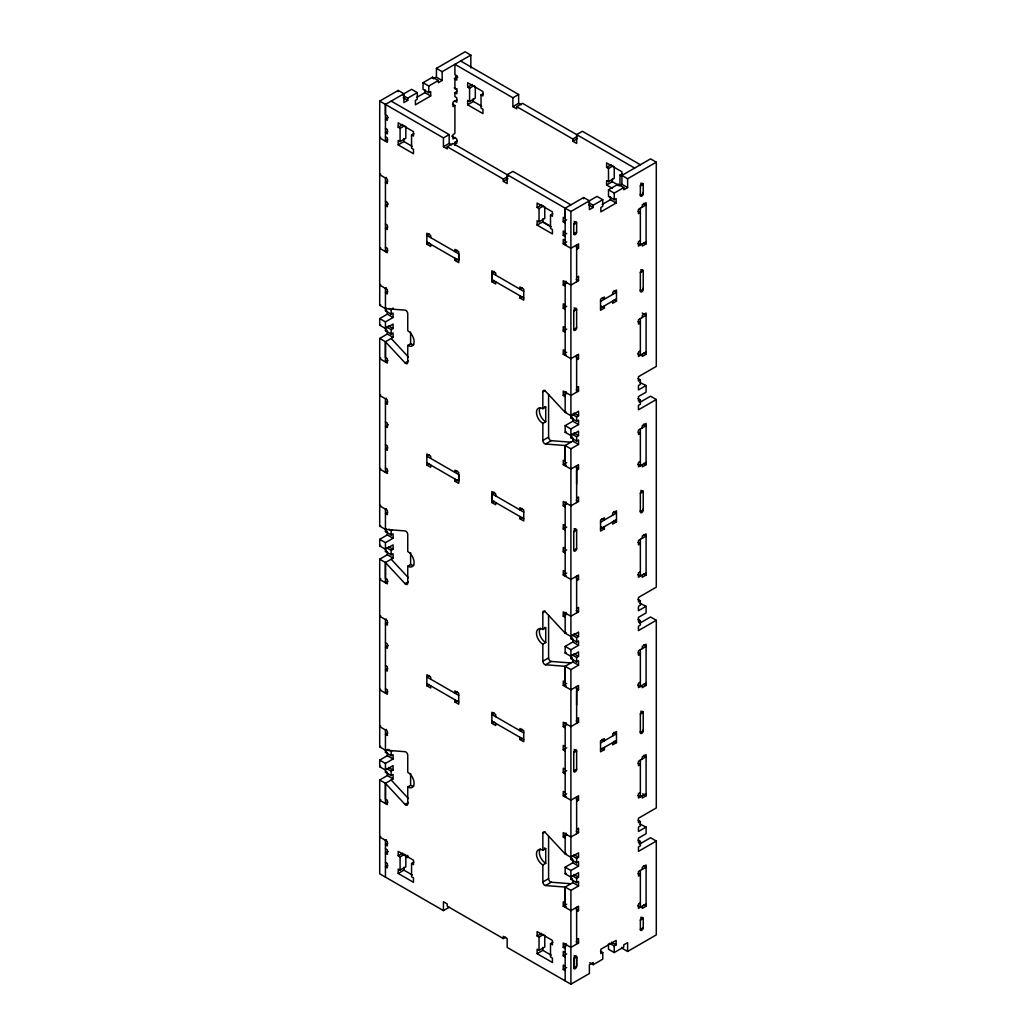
<?xml version="1.0" encoding="UTF-8"?>
<svg xmlns="http://www.w3.org/2000/svg" width="1036" height="1036" viewBox="0 0 1036 1036"><rect width="100%" height="100%" fill="white"/><g stroke="black" fill="none" stroke-linecap="round" stroke-linejoin="round"><path stroke-width="1.5" d="M386.389 729.396L385.444 729.94L385.444 752.395L391.168 755.697L393.084 754.596L393.084 759.012L385.444 763.428L385.444 772.26L391.168 775.575L393.084 774.462L393.084 778.878L385.444 783.294L385.444 799.119L387.347 800.219L387.347 804.635L379.707 800.219L380.782 799.598M386.389 508.611L385.444 509.168L385.444 531.61L391.168 534.926L393.084 533.825L393.084 538.241L385.444 542.657L385.444 551.489L391.168 554.791L393.084 553.69L393.084 558.106L385.444 562.522L385.444 578.347L387.347 579.448L387.347 583.864L379.707 579.448L380.782 578.826M386.389 287.84L385.444 288.396L385.444 310.839L391.168 314.154L393.084 313.053L393.084 317.469L385.444 321.885L385.444 330.704L391.168 334.019L393.084 332.919L393.084 337.335L385.444 341.75L385.444 357.575L387.347 358.676L387.347 363.092L379.707 358.676L380.782 358.055M470.836 67.975L470.836 55.115L442.165 71.665L442.165 80.497L438.332 82.712L438.332 80.497L432.595 77.195L423.038 82.712L423.038 89.329L428.774 92.644L430.691 91.544L430.691 95.959L415.397 104.791L415.397 100.375L417.301 99.262L417.301 92.644L411.564 89.329L385.444 104.416L385.444 114.724L387.347 115.825L387.347 120.241L385.444 119.14L388.306 117.482M494.418 492.242L491.867 493.719L491.867 500.336L523.737 518.738M494.418 271.471L491.867 272.934L491.867 279.565L523.737 297.967M449.171 907.303L443.434 910.605L379.707 873.814L379.707 779.991L385.444 783.294L405.076 804.454A2.707 1.567 60 0 0 407.744 803.975L407.744 786.971A9.013 5.206 60 0 0 414.115 783.294A9.013 5.206 60 0 0 407.744 772.26L407.744 755.257A2.707 1.567 60 0 0 405.076 751.696L385.444 750.181L379.707 746.865L379.707 559.207L385.444 562.522L405.076 583.682A2.707 1.567 60 0 0 407.744 583.203L407.744 566.2A9.013 5.206 60 0 0 414.115 562.522A9.013 5.206 60 0 0 407.744 551.489L407.744 534.485A2.707 1.567 60 0 0 405.076 530.924L385.444 529.409L379.707 526.094L379.707 338.435L385.444 341.75L405.076 362.911A2.707 1.567 60 0 0 407.744 362.432L407.744 345.428A9.013 5.206 60 0 0 414.115 341.75A9.013 5.206 60 0 0 407.744 330.704L407.744 313.714A2.707 1.567 60 0 0 405.076 310.14L385.444 308.637L379.707 305.322L379.707 101.101L443.434 137.905L443.434 146.736L447.254 148.938L447.254 146.736L452.991 143.421L570.901 211.486L570.901 417.909L576.638 421.225L578.541 420.124L578.541 424.54L570.901 428.956L570.901 437.788L576.638 441.09L578.541 439.989L578.541 444.405L570.901 448.821L570.901 638.694L576.638 641.996L578.541 640.895L578.541 645.311L570.901 649.727L570.901 658.559L576.638 661.875L578.541 660.761L578.541 665.177L570.901 669.593L570.901 859.466L576.638 862.781L578.541 861.667L578.541 866.083L570.901 870.499L570.901 879.331L576.638 882.646L578.541 881.545L578.541 885.961L572.804 882.646L565.164 887.062L565.164 902.887L563.247 901.773L563.247 906.189L570.901 910.605L578.541 906.189L578.541 910.605L576.638 911.719M578.541 665.177L572.804 661.875L565.164 666.29L565.164 682.102L563.247 681.002L563.247 685.418L570.901 689.834L578.541 685.418L578.541 689.834L576.638 690.934L576.638 723.322M578.541 444.405L572.804 441.09L565.164 445.506L565.164 461.331L563.247 460.23L563.247 464.646L570.901 469.062L578.541 464.646L578.541 469.062L576.638 470.163L576.638 502.551M621.885 947.318L621.885 948.147L627.622 951.449L656.293 934.899L656.293 841.064L638.448 851.372L638.448 846.956L640.365 845.855L640.365 841.439L638.448 842.54L638.448 838.124L646.101 833.708L646.101 827.078L638.448 831.494L638.448 827.078L640.365 825.977L640.365 821.561L638.448 822.662L638.448 818.246L656.293 807.95L656.293 620.292L638.448 630.6L638.448 626.184L640.365 625.071L640.365 620.655L638.448 621.768L638.448 617.352L646.101 612.936L646.101 606.306L638.448 610.722L638.448 606.306L640.365 605.205L640.365 600.789L638.448 601.89L638.448 597.474L656.293 587.179L656.293 399.52L638.448 409.816L638.448 405.4L640.365 404.299L640.365 399.883L638.448 400.984L638.448 396.568L646.101 392.152L646.101 385.534L638.448 389.95L638.448 385.534L640.365 384.434L640.365 380.018L638.448 381.118L638.448 376.703L656.293 366.407L656.293 162.186L627.622 178.749L627.622 187.568L623.789 189.782L623.789 187.568L618.065 184.266L608.495 189.782L608.495 196.4L614.231 199.715L616.148 198.614L616.148 203.03L600.854 211.862L600.854 207.446L602.758 206.345L602.758 199.715L593.201 205.232L593.201 207.446L589.38 209.648L589.38 200.816L583.644 197.513L565.164 208.184L565.164 218.479L563.247 217.379L563.247 221.795L565.164 222.895M576.638 956.966L576.638 966.174L573.763 967.831L573.763 958.624A2.033 1.165 -60 0 1 575.2 956.137A2.033 1.165 -60 0 1 576.638 956.966L576.638 966.446A1.528 0.881 -60 0 1 576.392 967.365L575.977 967.987A2.409 1.399 -60 0 1 574.553 968.88L574.009 968.738A1.528 0.881 -60 0 1 573.763 968.103L573.763 958.624L576.638 956.966L574.086 955.503M576.638 704.92L576.638 686.518M576.638 484.149L576.638 465.747M640.365 731.364L640.365 732.517A2.033 1.165 -60.1 0 0 641.802 733.346A2.033 1.165 -60.1 0 0 643.226 730.859L643.226 729.707M640.365 510.593L640.365 511.745A2.033 1.165 -60.1 0 0 641.802 512.574A2.033 1.165 -60.1 0 0 643.226 510.088L643.226 508.935M640.365 289.821L640.365 290.974A2.033 1.165 -60.1 0 0 641.802 291.802A2.033 1.165 -60.1 0 0 643.226 289.316L643.226 288.163M640.365 194.185L640.365 195.299A2.033 1.165 -60.1 0 0 641.802 196.128A2.033 1.165 -60.1 0 0 643.226 193.641L643.226 192.528M379.707 101.101L398.187 90.43L403.923 93.745L403.923 102.577L407.744 100.375L407.744 98.161L417.301 92.644M442.165 80.497L436.428 77.195L436.428 68.363L465.099 51.8L470.836 55.115M433.553 78.84L436.428 77.195M423.038 82.712L428.774 86.014L438.332 80.497M416.614 97.462L424.954 92.644L430.691 95.959M387.736 131.43L385.444 132.75L387.347 133.851L387.347 129.435L385.444 128.334M454.273 100.738L456.811 102.214L456.811 97.798L454.908 96.685L454.908 92.644L457.2 91.323M380.652 137.348L379.707 137.905L387.347 142.321L387.347 137.905L385.444 136.791M405.827 126.496L405.827 138.267L400.09 141.582L398.187 140.482L398.187 144.898L413.481 153.729L413.481 149.313L411.564 148.2L411.564 134.952L413.481 136.066L413.481 131.65L398.187 122.818L398.187 127.234L402.771 124.579M475.304 86.389L475.304 98.161L469.567 101.476L467.65 100.375L467.65 104.791L482.944 113.61L482.944 109.194L481.041 108.094L481.041 94.846L482.944 95.959L482.944 91.544L467.65 82.712L467.65 87.128L472.235 84.473M398.187 127.234L400.09 128.334L404.688 125.68M467.65 87.128L469.567 88.228L474.151 85.574M387.827 139.834L385.444 141.207L385.444 104.416M456.811 100L452.991 102.214L452.991 106.63L454.908 105.517L454.908 133.489L452.991 134.589L452.991 139.005L455.542 137.529M411.564 134.952L413.856 133.631M481.041 94.846L483.333 93.525M398.187 144.898L403.923 141.582L412.263 146.4M467.65 104.791L473.387 101.476L481.727 106.294M380.652 174.139L379.707 174.696L387.347 179.111L387.347 183.527L385.444 182.427L387.736 181.093M443.434 137.905L449.171 134.589L449.171 143.421L443.434 146.736M512.898 97.798L518.635 94.483L518.635 103.315L512.898 106.63L512.898 97.798L454.908 64.31L454.908 74.618L456.811 75.719L456.811 80.135L454.273 78.658M386.389 177.454L385.444 178.011L385.444 251.606L387.827 250.22M454.908 145.441L454.908 142.321L457.2 140.987M512.898 106.63L516.731 108.832L516.731 106.63L522.455 103.315L634.628 168.078M388.306 203.95L385.444 205.607L387.347 206.708L387.347 202.292L385.444 201.191M387.736 227.091L385.444 228.412L387.347 229.526L387.347 225.11L385.444 224.009M380.652 247.733L379.707 248.29L387.347 252.706L387.347 248.29L385.444 247.19M447.254 146.736L503.341 179.111L507.925 176.457M516.731 106.63L572.804 139.005L577.402 136.351M503.341 179.111L503.341 181.313L507.925 178.671M572.804 139.005L572.804 141.207L577.402 138.565M429.409 233.942L426.858 235.405L458.728 253.807L458.728 260.424L426.858 242.035M430.691 237.62L430.691 235.405L426.858 233.204L426.858 244.237L429.163 242.916M380.652 284.537L379.707 285.081L387.347 289.497L387.347 293.913L385.444 292.812L387.736 291.492M457.2 250.272L454.908 251.606L454.908 249.391L458.728 251.606L458.728 262.639L454.908 260.424L454.908 258.223M544.768 206.708L544.768 218.479L539.031 221.795L537.114 220.694L537.114 225.11L552.421 233.942L552.421 229.526L550.505 228.412L550.505 215.164L552.421 216.278L552.421 211.862L537.114 203.03L537.114 207.446L541.711 204.791M627.622 187.568L621.885 184.266L621.885 171.756L606.591 162.924L606.591 167.34L611.175 164.685M537.114 207.446L539.031 208.547L543.615 205.892M606.591 167.34L608.495 168.441L613.092 165.786M454.908 260.424L457.2 259.104M379.707 305.322L380.652 304.765M385.444 308.637L386.389 308.08M550.505 215.164L552.797 213.843M612.146 188.215L606.591 185.004L606.591 180.588L608.495 181.689L614.231 178.373L614.231 166.602M619.968 185.366L619.968 175.058L622.26 173.737M385.444 310.839L386.519 310.217M537.114 225.11L542.851 221.795L551.204 226.612M606.591 185.004L612.328 181.689L617.883 184.9M388.876 308.417L391.168 309.738L393.084 308.08M386.583 326.962L391.168 329.603L393.084 328.503L393.084 324.087L385.444 328.503L379.707 325.187L379.707 318.57L387.347 314.154L393.084 317.469M570.901 211.486L597.021 196.4L602.758 199.715M619.01 185.923L621.885 184.266M379.707 325.187L380.652 324.644M563.247 221.795L566.692 219.8M608.495 189.782L614.231 193.097L623.789 187.568M602.071 204.532L610.411 199.715L616.148 203.03M385.444 330.704L386.752 329.953M573.763 224.553L576.638 222.895L574.086 221.432M640.365 186.104L643.226 184.447L640.934 183.126M379.707 338.435L387.347 334.019L393.084 337.335M565.164 232.103L563.247 230.989L563.247 235.405L566.692 233.424M573.763 233.747L576.638 232.103L576.638 222.623A1.528 0.881 -60 0 0 576.392 221.989L575.977 221.834A2.409 1.399 -60 0 0 574.553 222.598L574.009 223.362A1.528 0.881 -60 0 0 573.763 224.281L573.763 233.747A2.033 1.165 -60 0 0 575.2 234.576A2.033 1.165 -60 0 0 576.638 232.103M495.7 275.149L495.7 272.934L491.867 270.733L491.867 281.766L494.159 280.445M565.164 240.559L563.247 239.458L563.247 243.874L566.692 241.88M566.122 244.418L565.164 244.975L565.164 208.184M407.744 345.428L410.619 343.771A9.013 5.206 60 0 0 413.727 344.638M576.638 249.391L578.541 248.29L578.541 243.874L570.901 248.29L563.247 243.874M387.943 360.541L385.444 361.991L385.444 341.75M522.209 287.801L519.917 289.135L519.917 286.92L523.737 289.135L523.737 300.168L519.917 297.967L519.917 295.752M405.076 362.911L408.508 360.916M519.917 297.967L522.209 296.633M566.122 281.222L565.164 281.766L565.164 355.361L566.122 354.804M576.638 277.35L578.541 276.249L578.541 280.665L570.901 285.081L563.247 280.665L563.247 285.081L566.692 283.1M640.365 240.559L638.448 241.66L638.448 246.076L646.101 241.66M380.652 394.923L379.707 395.467L387.347 399.883L387.347 404.299L385.444 403.198L387.736 401.877M642.281 207.071L642.281 204.869L646.101 202.655L646.101 243.874L642.281 246.076L642.281 243.874M386.389 398.225L385.444 398.782L385.444 472.377L387.827 470.991M565.164 304.947L563.247 303.846L563.247 308.262L566.692 306.28M573.763 311.02L576.638 309.363A2.033 1.165 -60 0 0 575.2 308.534A2.033 1.165 -60 0 0 573.763 311.02L573.763 329.422A2.033 1.165 -60 0 0 575.2 330.251A2.033 1.165 -60 0 0 576.638 327.764L576.638 309.363L574.086 307.899M640.365 272.572L643.226 270.914L643.226 289.316L640.365 290.974L640.365 272.572A2.033 1.178 -59.9 0 1 641.802 270.085A2.033 1.178 -59.9 0 1 643.239 270.914L640.934 269.593M600.53 301.45L616.459 292.256L613.921 290.792M388.306 424.721L385.444 426.379L387.347 427.48L387.347 423.064L385.444 421.963M600.53 308.08L616.459 298.886M565.164 327.764L563.247 326.664L563.247 331.08L566.692 329.085M604.376 305.866L604.376 308.068L600.543 310.282L600.543 299.236L604.376 297.034L604.376 299.236L602.071 297.915M612.652 294.457L612.652 292.256L616.485 290.041L616.485 301.075L612.652 303.289L612.652 301.075M573.763 329.422L576.638 327.764M387.736 447.863L385.444 449.197L387.347 450.297L387.347 445.881L385.444 444.781M565.164 350.945L563.247 349.844L563.247 354.26L566.692 352.266M380.652 468.505L379.707 469.062L387.347 473.478L387.347 469.062L385.444 467.961M576.638 359.777L578.541 358.676L578.541 354.26L570.901 358.676L563.247 354.26M429.409 454.713L426.858 456.19L458.728 474.579L458.728 481.209L426.858 462.807M570.901 448.821L565.164 445.506L545.532 444.004A2.707 1.567 60 0 1 542.851 440.43L542.851 423.439A9.013 5.206 60 0 1 536.48 412.393A9.013 5.206 60 0 1 542.851 408.715L542.851 391.725L545.156 390.391M430.691 458.391L430.691 456.19L426.858 453.975L426.858 465.009L429.163 463.688M566.122 391.608L565.164 392.152L565.164 412.393L570.901 415.708L578.541 411.292L578.541 415.708L576.638 416.809L572.04 414.167M576.638 387.736L578.541 386.635L578.541 391.051L570.901 395.467L563.247 391.051L563.247 395.467L566.692 393.486M640.365 350.945L638.448 352.046L638.448 356.462L646.101 352.046M542.851 408.715L545.726 407.057L545.726 421.781L542.851 423.439M380.652 505.309L379.707 505.853L387.347 510.269L387.347 514.685L385.444 513.584L387.736 512.263M642.281 317.469L642.281 315.255L646.101 313.053L646.101 354.26L642.281 356.462L642.281 354.26M457.2 471.043L454.908 472.377L454.908 470.163L458.728 472.377L458.728 483.411L454.908 481.209L454.908 478.995M566.122 411.849L565.164 412.393L545.532 391.232A2.707 1.567 60 0 0 542.851 391.725M454.908 481.209L457.2 479.875M379.707 526.094L380.652 525.55M570.901 417.909L572.325 417.081M385.444 529.409L386.389 528.852M572.04 434.032L576.638 436.674L578.541 435.573L578.541 431.157L570.901 435.573L565.164 432.271L565.164 425.641L572.804 421.225L578.541 424.54M639.885 382.504L646.101 385.534M542.851 440.43L548.588 437.114L548.588 394.496M385.444 531.61L386.635 530.924M388.876 529.189L391.168 530.51L392.255 529.888M386.583 547.733L391.168 550.375L393.084 549.274L393.084 544.858L385.444 549.274L379.707 545.959L379.707 539.342L387.347 534.926L393.084 538.241M565.164 432.271L566.122 431.714M545.532 444.004L551.269 440.688L570.901 442.204M379.707 545.959L380.652 545.415M570.901 437.788L572.325 436.959M639.885 402.369L650.556 396.205L656.293 399.52M385.444 551.489L386.519 550.867M379.707 559.207L387.347 554.791L393.084 558.106M495.7 495.92L495.7 493.719L491.867 491.504L491.867 502.551L494.159 501.217M563.247 464.646L566.692 462.665M566.239 465.125L565.164 465.747L565.164 445.506M407.744 566.2L410.619 564.542A9.013 5.206 60 0 0 413.727 565.41M387.943 581.313L385.444 582.763L385.444 562.522M522.209 508.585L519.917 509.906L519.917 507.692L523.737 509.906L523.737 520.94L519.917 518.738L519.917 516.524M405.076 583.682L408.508 581.701M519.917 518.738L522.209 517.404M566.122 501.994L565.164 502.551L565.164 576.133L566.122 575.589M576.638 498.135L578.541 497.021L578.541 501.437L570.901 505.853L563.247 501.437L563.247 505.853L566.692 503.872M640.365 461.331L638.448 462.432L638.448 466.847L646.101 462.432M380.652 615.695L379.707 616.239L387.347 620.655L387.347 625.071L385.444 623.97L387.736 622.649M642.281 427.855L642.281 425.641L646.101 423.439L646.101 464.646L642.281 466.847L642.281 464.646M386.389 619.01L385.444 619.554L385.444 693.149L387.827 691.763M565.164 525.731L563.247 524.617L563.247 529.033L566.692 527.052M573.763 531.792L576.638 530.147A2.033 1.165 -60 0 0 575.2 529.318A2.033 1.165 -60 0 0 573.763 531.792L573.763 550.194A2.033 1.165 -60 0 0 575.2 551.022A2.033 1.165 -60 0 0 576.638 548.536L576.638 530.147L574.086 528.671M640.365 493.343L643.226 491.686L643.226 510.088L640.365 511.745L640.365 493.343A2.033 1.178 -59.9 0 1 641.802 490.87A2.033 1.178 -59.9 0 1 643.239 491.686L640.934 490.365M600.53 522.235L616.459 513.027L613.921 511.564M388.306 645.493L385.444 647.15L387.347 648.251L387.347 643.835L385.444 642.734M600.53 528.852L616.459 519.658M565.164 548.536L563.247 547.435L563.247 551.851L566.692 549.87M604.376 526.638L604.376 528.852L600.543 531.054L600.543 520.02L604.376 517.806L604.376 520.02L602.071 518.686M612.652 515.229L612.652 513.027L616.485 510.813L616.485 521.859L612.652 524.061L612.652 521.859M573.763 550.194L576.638 548.536M387.736 668.647L385.444 669.968L387.347 671.069L387.347 666.653L385.444 665.552M565.164 571.717L563.247 570.616L563.247 575.032L566.692 573.05M380.652 689.29L379.707 689.834L387.347 694.25L387.347 689.834L385.444 688.733M576.638 580.548L578.541 579.448L578.541 575.032L570.901 579.448L563.247 575.032M429.409 675.485L426.858 676.961L458.728 695.35M570.901 669.593L565.164 666.29L545.532 664.775A2.707 1.567 60 0 1 542.851 661.201L542.851 644.211A9.013 5.206 60 0 1 536.48 633.164A9.013 5.206 60 0 1 542.851 629.487L542.851 612.496L545.156 611.162M430.691 679.163L430.691 676.961L426.858 674.747L426.858 685.793L429.163 684.459M566.122 612.38L565.164 612.936L565.164 633.164L570.901 636.48L578.541 632.064L578.541 636.48L576.638 637.58L572.04 634.938M576.638 608.52L578.541 607.407L578.541 611.823L570.901 616.239L563.247 611.823L563.247 616.239L566.692 614.257M640.365 571.717L638.448 572.83L638.448 577.246L646.101 572.83M542.851 629.487L545.726 627.829L545.726 642.553L542.851 644.211M380.652 726.081L379.707 726.637L387.347 731.053L387.347 735.456L385.444 734.356L387.736 733.035M642.281 538.241L642.281 536.026L646.101 533.825L646.101 575.032L642.281 577.246L642.281 575.032M457.2 691.828L454.908 693.149L454.908 690.934L458.728 693.149L458.728 704.182L454.908 701.981L454.908 699.766M566.122 632.62L565.164 633.164L545.532 612.004A2.707 1.567 60 0 0 542.851 612.496M454.908 701.981L457.2 700.66M379.707 746.865L380.652 746.321M570.901 638.694L572.325 637.865M385.444 750.181L386.389 749.624M572.04 654.804L576.638 657.459L578.541 656.345L578.541 651.929L570.901 656.345L565.164 653.043L565.164 646.412L572.804 641.996L578.541 645.311M639.885 603.276L646.101 606.306M542.851 661.201L548.588 657.899L548.588 615.267M385.444 752.395L386.519 751.773M387.736 749.3L391.168 751.281L392.372 750.595M386.583 768.505L391.168 771.16L393.084 770.046L393.084 765.63L385.444 770.046L379.707 766.744L379.707 760.113L387.347 755.697L393.084 759.012M565.164 653.043L566.122 652.486M545.532 664.775L551.269 661.46L570.901 662.975M379.707 766.744L380.652 766.187M570.901 658.559L572.325 657.73M639.885 623.141L650.556 616.977L656.293 620.292M385.444 772.26L386.519 771.639M494.418 713.014L491.867 714.49L523.737 732.892M379.707 779.991L387.347 775.575L393.084 778.878M495.7 716.692L495.7 714.49L491.867 712.276L491.867 723.322L494.159 721.988M563.247 685.418L566.692 683.436M566.239 685.897L565.164 686.518L565.164 666.29M407.744 786.971L410.619 785.327A9.013 5.206 60 0 0 413.727 786.182M387.943 802.084L385.444 803.535L385.444 783.294M522.209 729.357L519.917 730.678L519.917 728.476L523.737 730.678L523.737 741.711L519.917 739.51L519.917 737.295M405.076 804.454L408.508 802.473M519.917 739.51L522.209 738.189M566.122 722.765L565.164 723.322L565.164 796.904L566.122 796.36M576.638 718.906L578.541 717.806L578.541 722.209L570.901 726.625L563.247 722.209L563.247 726.625L566.692 724.643M640.365 682.102L638.448 683.216L638.448 687.632L646.101 683.216M380.652 836.466L379.707 837.023L387.347 841.439L387.347 845.855L385.444 844.741L387.736 843.421M642.281 648.627L642.281 646.412L646.101 644.211L646.101 685.418L642.281 687.632L642.281 685.418M386.389 839.782L385.444 840.325L385.444 877.129M565.164 746.503L563.247 745.402L563.247 749.818L566.692 747.824M388.306 851.553L385.444 853.211L387.347 854.312L387.347 849.896L385.444 848.795M573.763 752.576L576.638 750.919A2.033 1.165 -60 0 0 575.2 750.09A2.033 1.165 -60 0 0 573.763 752.576L573.763 770.965A2.033 1.165 -60 0 0 575.2 771.794A2.033 1.165 -60 0 0 576.638 769.308L576.638 750.919L574.086 749.442M640.365 714.115L643.226 712.47L643.226 730.859L640.365 732.517L640.365 714.115A2.033 1.178 -59.9 0 1 641.802 711.641A2.033 1.178 -59.9 0 1 643.239 712.457L640.934 711.136M405.827 855.05L405.827 866.821L400.09 870.136L398.187 869.036L398.187 873.452L413.481 882.283L413.481 877.868L411.564 876.754L411.564 863.506L413.481 864.62L413.481 860.204L398.187 851.372L398.187 855.788L402.771 853.133M398.187 855.788L400.09 856.889L404.688 854.234M387.736 865.5L385.444 866.821L387.347 867.922L387.347 863.506L385.444 862.405M600.53 743.006L616.472 733.812L613.921 732.335M405.594 856.655L407.744 855.412M600.53 749.624L616.472 740.429M565.164 769.308L563.247 768.207L563.247 772.623L566.692 770.642M604.376 747.409L604.376 749.624L600.543 751.825L600.543 740.792L604.376 738.577L604.376 740.792L602.071 739.458M612.652 736L612.652 733.799L616.485 731.584L616.485 742.631L612.652 744.832L612.652 742.631M411.564 863.506L413.856 862.185M573.763 770.965L576.638 769.308M398.187 873.452L403.923 870.136L412.263 874.954M565.164 792.488L563.247 791.387L563.247 795.803L566.692 793.822M576.638 801.32L578.541 800.219L578.541 795.803L570.901 800.219L563.247 795.803M578.541 885.961L570.901 890.377L565.164 887.062L545.532 885.547A2.707 1.567 60 0 1 542.851 881.986L542.851 864.982A9.013 5.206 60 0 1 536.48 853.949A9.013 5.206 60 0 1 542.851 850.258L542.851 833.268L545.156 831.947M566.122 833.151L565.164 833.708L565.164 853.949L570.901 857.251L578.541 852.835L578.541 857.251L576.638 858.365L572.04 855.71M576.638 829.292L578.541 828.191L578.541 832.607L570.901 837.023L563.247 832.607L563.247 837.023L566.692 835.029M640.365 792.501L638.448 793.602L638.448 798.018L646.101 793.602M542.851 850.258L545.726 848.613L545.726 863.325L542.851 864.982M642.281 759.012L642.281 756.798L646.101 754.596L646.101 795.803L642.281 798.018L642.281 795.803M566.122 853.392L565.164 853.949L545.532 832.789A2.707 1.567 60 0 0 542.851 833.268M570.901 859.466L572.325 858.637M572.04 875.575L576.638 878.23L578.541 877.129L578.541 872.713L570.901 877.129L565.164 873.814L565.164 867.184L572.804 862.781L578.541 866.083M639.885 824.047L646.101 827.078M542.851 881.986L548.588 878.67L548.588 836.039M565.164 873.814L566.122 873.257M545.532 885.547L551.269 882.232L570.901 883.747M570.901 879.331L572.325 878.502M639.885 843.913L650.556 837.748L656.293 841.064M443.434 910.605L443.434 901.773L447.254 903.988L447.254 906.189L503.341 938.577L505.633 937.243M563.247 906.189L566.692 904.208M566.239 906.681L565.164 907.303L565.164 887.062M544.768 935.262L544.768 947.033L539.031 950.349L537.114 949.248L537.114 953.664L552.421 962.496L552.421 958.08L550.505 956.966L550.505 943.731L552.421 944.832L552.421 940.416L537.114 931.584L537.114 936L541.711 933.345M537.114 936L539.031 937.101L543.615 934.446M550.505 943.731L552.797 942.397M537.114 953.664L542.851 950.349L551.204 955.166M566.122 943.537L565.164 944.094L565.164 980.885M576.638 939.678L578.541 938.577L578.541 942.993L570.901 947.409L563.247 942.993L563.247 947.409L566.692 945.415M640.365 902.887L638.448 903.988L638.448 908.404L646.101 903.988M642.281 869.398L642.281 867.197L646.101 864.982L646.101 906.189L642.281 908.404L642.281 906.189M565.164 952.55L563.247 951.449L563.247 955.865L566.692 953.884M640.365 920.175L643.226 918.518A2.033 1.165 -60.1 0 0 641.802 917.689A2.033 1.165 -60.1 0 0 640.365 920.175L640.365 929.642A1.528 0.881 -60 0 0 640.611 930.289L641.025 930.445A2.409 1.399 -60 0 0 642.449 929.668L642.993 928.916A1.528 0.881 -60 0 0 643.239 927.997L643.226 918.518L640.934 917.197M565.164 966.174L563.247 965.06L563.247 969.476L566.692 967.495M640.365 929.37L643.226 927.725M589.756 962.716L593.201 964.697L602.758 959.181L602.758 952.55L600.854 953.664L600.854 949.248L616.148 940.416L616.148 944.832L614.231 945.933L609.647 943.278M608.495 943.951L608.495 949.248L614.231 952.55L623.789 947.033L623.789 944.832L627.622 942.618L627.622 951.449M503.341 938.577L503.341 936.363L507.161 938.577L507.161 947.409L570.901 984.2L589.38 973.529L589.38 964.697L593.201 962.496L593.201 964.697M639.134 401.994L640.365 402.097M639.134 622.778L640.365 622.869M639.134 843.55L640.365 843.641M457.342 76.353L457.122 76.314A2.409 1.399 -60 0 0 455.685 77.078L455.141 77.842A1.528 0.881 -60 0 0 454.908 78.762L454.908 88.228A2.033 1.178 -59.9 0 0 456.863 88.63M656.293 162.186L650.556 158.871L621.885 175.434L627.622 178.749M460.644 60.994L518.635 94.483M640.365 164.763L582.374 131.274L576.638 134.589L576.638 143.421L572.804 141.207M518.635 103.315L521.186 104.791M455.477 76.042L457.77 77.376M436.428 68.363L442.165 71.665M619.968 175.058L621.885 176.172M454.273 87.866L456.811 89.329L456.811 93.745L454.908 92.644M643.55 203.393L646.101 204.869L638.448 209.285L638.448 213.701L640.365 212.6L638.072 211.266M452.615 104.196L454.908 105.517M403.159 95.506L407.744 98.161M588.616 202.59L593.201 205.232M403.159 97.721L407.744 100.375M588.616 204.791L593.201 207.446M643.809 242.554L646.101 243.874M391.168 101.101L449.171 134.589M451.722 136.066L456.811 139.005L456.811 143.421L454.908 142.321M570.901 204.869L512.898 171.38L507.161 174.696L507.161 183.527L503.341 181.313M637.813 243.499L640.365 244.975L640.365 208.184M449.171 143.421L451.722 144.898M542.76 222.105L550.802 226.754M563.247 235.405L565.164 236.506M576.249 246.956L578.541 248.29M642.281 313.053L646.101 315.255L638.448 319.671L638.448 324.087L640.365 322.986L638.072 321.652M614.18 299.754L616.485 301.075M576.249 279.344L578.541 280.665M600.932 306.086L604.376 308.068M563.247 285.081L565.164 286.182M643.809 352.939L646.101 354.26M563.247 308.262L565.164 309.363M637.813 353.885L640.365 355.361L640.365 318.57M491.867 272.934L523.737 291.336M426.858 244.237L430.691 246.451L430.691 244.237M491.867 281.766L495.7 283.981L495.7 281.766M563.247 331.08L565.164 332.18M638.072 378.697L640.365 380.018M576.249 357.355L578.541 358.676M638.072 398.562L640.365 399.883M643.55 424.164L646.101 425.641L638.448 430.057L638.448 434.472L640.365 433.372L638.072 432.051M576.249 389.73L578.541 391.051M563.247 395.467L565.164 396.568M573.957 413.053L578.541 415.708M643.809 463.325L646.101 464.646M637.813 464.283L640.365 465.747L640.365 428.956M379.707 318.57L385.444 321.885M565.164 425.641L570.901 428.956M388.5 325.848L393.084 328.503M573.957 432.931L578.541 435.573M576.249 467.741L578.541 469.062M643.55 534.563L646.101 536.026L638.448 540.442L638.448 544.858L640.365 543.758L638.072 542.437M614.18 520.525L616.485 521.859M576.249 500.116L578.541 501.437M600.932 526.858L604.376 528.852M563.247 505.853L565.164 506.967M643.809 573.711L646.101 575.032M563.247 529.033L565.164 530.147M637.813 574.669L640.365 576.133L640.365 539.342M491.867 493.719L523.737 512.108M426.858 465.009L430.691 467.223L430.691 465.009M491.867 502.551L495.7 504.752L495.7 502.551M563.247 551.851L565.164 552.952M638.072 599.468L640.365 600.789M576.249 578.127L578.541 579.448M638.072 619.334L640.365 620.655M643.55 644.949L646.101 646.412L638.448 650.828L638.448 655.244L640.365 654.143L638.072 652.822M576.249 610.502L578.541 611.823M563.247 616.239L565.164 617.352M573.957 633.838L578.541 636.48M643.809 684.097L646.101 685.418M637.813 685.055L640.365 686.518L640.365 649.727M379.707 539.342L385.444 542.657M565.164 646.412L570.901 649.727M388.5 546.632L393.084 549.274M573.957 653.703L578.541 656.345M576.249 688.513L578.541 689.834M643.55 755.335L646.101 756.798L638.448 761.214L638.448 765.63L640.365 764.529L638.072 763.208M614.18 741.31L616.485 742.631M576.249 720.888L578.541 722.209M602.071 748.29L604.376 749.624M563.247 726.625L565.164 727.738M642.657 793.822L646.101 795.803M563.247 749.818L565.164 750.919M637.813 795.441L640.365 796.904L640.365 760.113M426.858 683.579L458.728 701.981M491.867 721.108L523.737 739.51M426.858 685.793L430.691 687.995L430.691 685.793M491.867 723.322L495.7 725.524L495.7 723.322M563.247 772.623L565.164 773.724M638.072 820.24L640.365 821.561M576.249 798.898L578.541 800.219M638.072 840.105L640.365 841.439M643.55 865.72L646.101 867.197L638.448 871.6L638.448 876.016L640.365 874.915L638.072 873.594M576.249 831.273L578.541 832.607M563.247 837.023L565.164 838.124M573.957 854.609L578.541 857.251M643.809 904.868L646.101 906.189M637.813 905.827L640.365 907.303L640.365 870.499M379.707 760.113L385.444 763.428M565.164 867.184L570.901 870.499M388.5 767.404L393.084 770.046M573.957 874.475L578.541 877.129M576.249 909.284L578.541 910.605M611.564 942.177L616.148 944.832M600.466 951.229L602.758 952.55M576.249 941.659L578.541 942.993M405.452 856.306L407.744 857.627L407.744 856.241M563.247 947.409L565.164 948.51M563.247 955.865L565.164 956.966M563.247 969.476L565.164 970.59M391.168 338.435L408.352 356.954M391.168 559.207L408.352 577.725M391.168 779.991L408.352 798.497M618.065 184.266L618.065 185.509M614.231 193.097L614.231 199.715M614.231 945.933L614.231 952.55M612.328 178.749L612.328 181.689M610.411 196.775L610.411 199.715M608.495 168.441L608.495 181.689M583.644 197.513L583.644 198.757M576.638 244.975L576.638 281.766M576.638 355.361L576.638 392.152M576.638 416.809L576.638 421.225M576.638 436.674L576.638 441.09M576.638 576.133L576.638 612.936M576.638 637.58L576.638 641.996M576.638 657.459L576.638 661.875M576.638 796.904L576.638 833.708M576.638 858.365L576.638 862.781M576.638 878.23L576.638 882.646M576.638 907.303L576.638 944.094M572.804 417.909L572.804 421.225M572.804 437.788L572.804 441.09M572.804 638.694L572.804 641.996M572.804 659.388L572.804 661.875M572.804 859.466L572.804 862.781M572.804 880.16L572.804 882.646M570.901 890.377L570.901 984.2M542.851 218.855L542.851 221.795M542.851 947.409L542.851 950.349M539.031 208.547L539.031 221.795M539.031 937.101L539.031 950.349M473.387 98.537L473.387 101.476M469.567 88.228L469.567 101.476M432.595 77.195L432.595 78.425M428.774 86.014L428.774 92.644M424.954 89.705L424.954 92.644M410.619 331.999L410.619 343.771M410.619 552.771L410.619 564.542M410.619 773.542L410.619 785.327M403.923 138.643L403.923 141.582M403.923 867.197L403.923 870.136M400.09 128.334L400.09 141.582M400.09 856.889L400.09 870.136M398.187 90.43L398.187 91.673M391.168 309.738L391.168 314.154M391.168 329.603L391.168 334.019M391.168 530.51L391.168 534.926M391.168 550.375L391.168 554.791M391.168 751.281L391.168 755.697M391.168 771.16L391.168 775.575M387.347 311.396L387.347 314.154M387.347 330.989L387.347 334.019M387.347 531.895L387.347 534.926M387.347 551.761L387.347 554.791M387.347 752.667L387.347 755.697M387.347 772.26L387.347 775.575M551.269 882.232A2.707 1.567 60 0 1 548.588 878.67M545.726 863.325A9.013 5.206 60 0 1 540.17 856.358A9.013 5.206 60 0 1 540.287 848.989M544.34 847.979A9.013 5.206 60 0 1 545.726 848.613M551.269 661.46A2.707 1.567 60 0 1 548.588 657.899M545.726 642.553A9.013 5.206 60 0 1 540.17 635.586A9.013 5.206 60 0 1 540.287 628.217M544.794 627.376A9.013 5.206 60 0 1 545.726 627.829M551.269 440.688A2.707 1.567 60 0 1 548.588 437.114M545.726 421.781A9.013 5.206 60 0 1 540.054 407.783M544.794 406.604A9.013 5.206 60 0 1 545.726 407.057M640.688 184.745L640.611 184.913A1.528 0.881 -60 0 0 640.365 185.832L640.365 195.299L643.226 193.641L643.226 184.175A1.528 0.881 -60 0 0 642.993 183.54L642.449 183.385A2.409 1.399 -60 0 0 641.025 184.279L640.688 184.745"/></g></svg>
